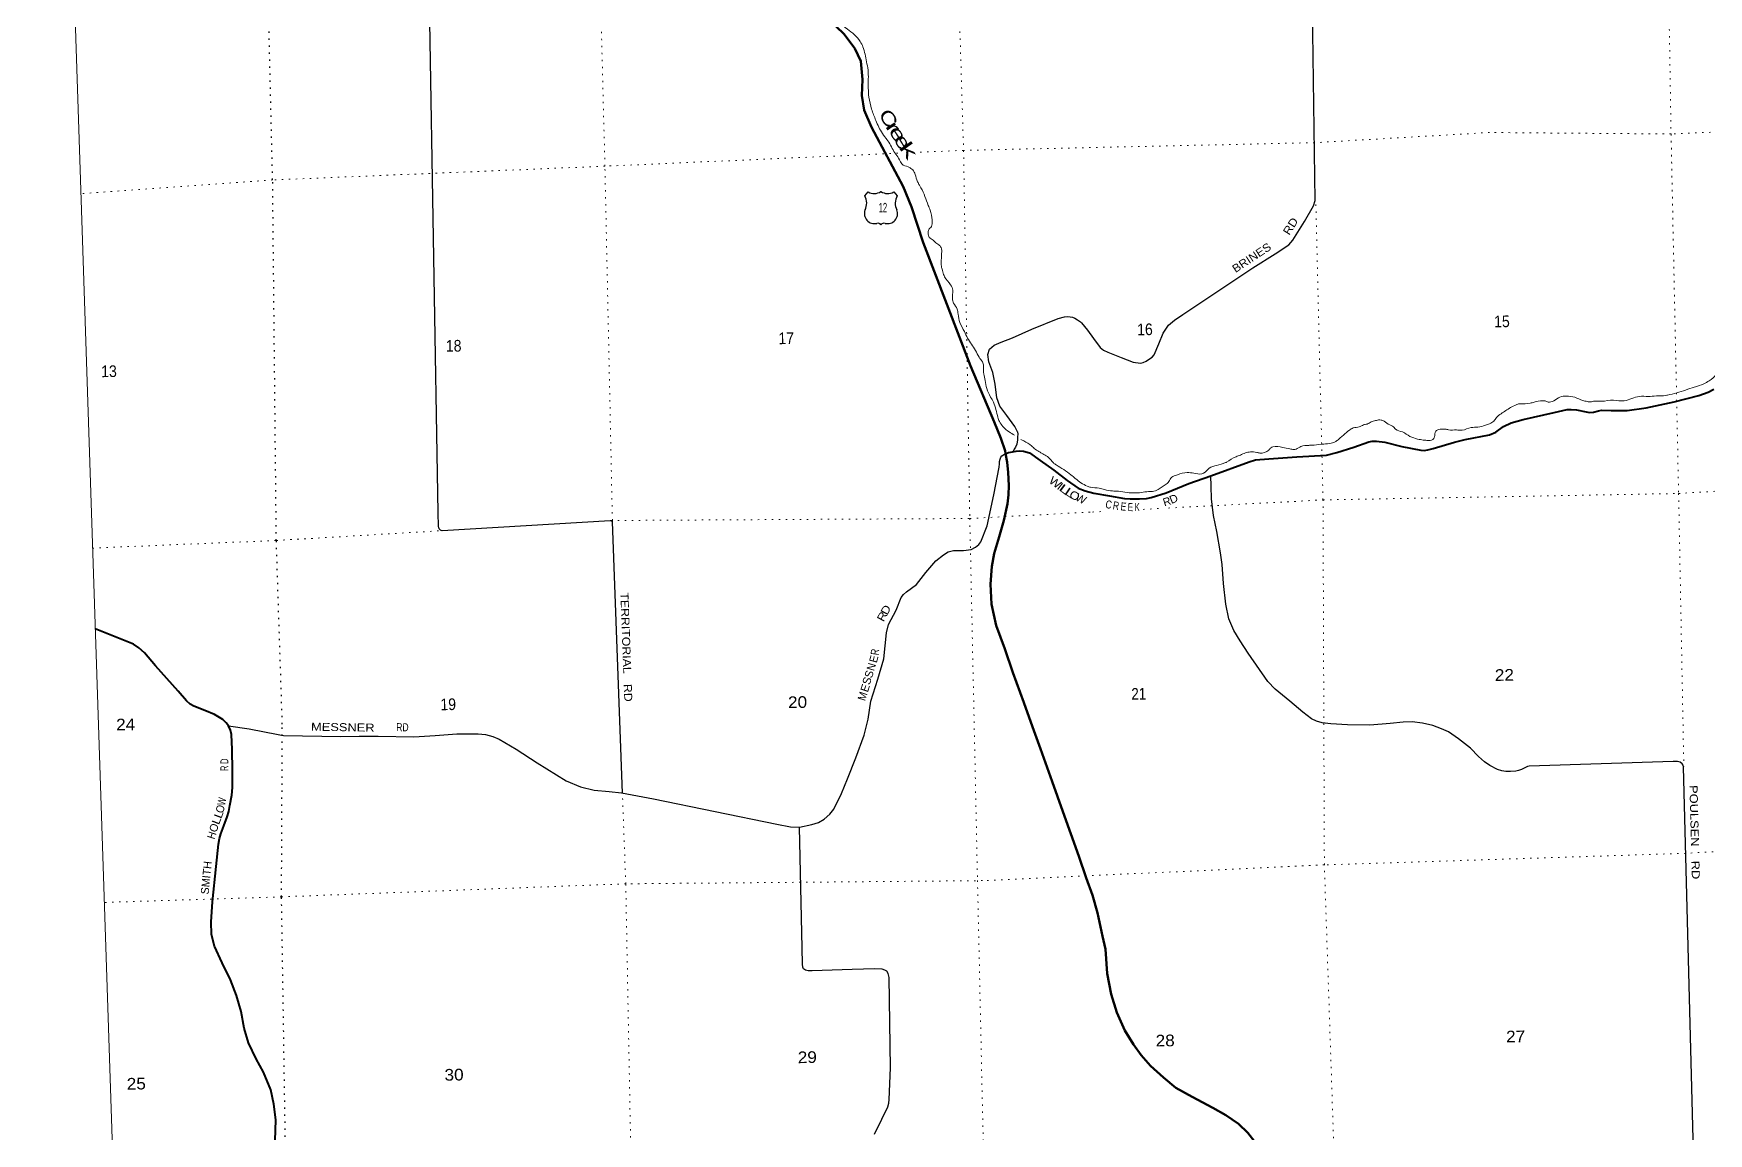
# Model space of a CAD drawing. Header units: feet. Extents: x 757852 to 1040949, y -536576 to -344549.
# Drawn here: x 757852 to 782970, y -389465 to -372965 of the extents above; entities that cross this region are included whole.
import ezdxf
from ezdxf.enums import TextEntityAlignment as Align

# ---------------------------------------------------------------- set-up
doc = ezdxf.new("R2010")
doc.units = ezdxf.units.FT
doc.header["$LTSCALE"] = 70
doc.linetypes.add('DOTTED', pattern=[1.5, 0.3, -1.2])
for name, color, linetype, lineweight in [('16', 7, 'Continuous', 25), ('20', 7, 'Continuous', 70), ('26', 7, 'Continuous', 40), ('29', 7, 'Continuous', 25), ('39', 7, 'Continuous', 13), ('4', 7, 'Continuous', 13), ('6', 7, 'DOTTED', 25), ('7', 7, 'DOTTED', 13)]:
    doc.layers.add(name, color=color, linetype=linetype, lineweight=lineweight)
for name, color, linetype in [('27', 7, 'Continuous'), ('30', 7, 'Continuous'), ('41', 7, 'Continuous')]:
    doc.layers.add(name, color=color, linetype=linetype)

msp = doc.modelspace()

# ---------------------------------------------------------------- linework, layer by layer
at = {"layer": '16'}
for p, q in [((770316.76, -375400.05), (770368.07, -375341.29)), ((770559.83, -375335.32), (770559.55, -375335.52)), ((770751.92, -375341.2), (770803.31, -375400.05))]:
    msp.add_line(p, q, dxfattribs=at)
for centre, radius, start, end in [((770123.78, -375510.68), 222.05, 332.97043, 29.75871), ((770459.15, -375183.63), 182.07, 239.97227, 303.45418), ((770660.93, -375184.13), 181.52, 236.33975, 300.08743), ((770660.92, -375183.63), 182.07, 236.54582, 236.59441), ((770996.28, -375510.68), 222.05, 150.24129, 207.02957), ((770462.97, -375665.58), 151.42, 159.09177, 283.81923), ((770657.09, -375665.58), 151.42, 256.18077, 20.90823)]:
    msp.add_arc(centre, radius, start, end, dxfattribs=at)
for centre, major_axis, start_param, end_param in [((770518.31, -375864.4), (-19.56, 51.67), 4.95877769, 6.28318531), ((770601.76, -375864.4), (19.56, 51.67), 0, 1.32637542)]:
    msp.add_ellipse(centre, major_axis=major_axis, ratio=0.929097, start_param=start_param, end_param=end_param, dxfattribs=at)
at = {"layer": '20'}
for points in [[(772427.95, -379263.27), (772421.14, -379224.28), (772359.66, -379035.18), (772257.4, -378790.16), (771902.77, -377947.56), (771192.1, -376100.01), (771020.23, -375566.73), (770892.39, -375257.63), (770417.19, -374370.07), (770310.4, -374116.84), (770274.43, -373894.53), (770284.39, -373657.36), (770257.49, -373378.65), (770165.87, -373189.43), (770009.58, -372977.23), (769774.75, -372752.32)], [(776203.25, -389632.55), (776059.59, -389456.67), (775922.05, -389319.87), (775733.83, -389188.51), (775537.36, -389081.77), (775225.51, -388914.9), (774983.31, -388778.03), (774795.48, -388625.45), (774601.96, -388448.92), (774461.7, -388287.01), (774349.48, -388129.83), (774218.75, -387919.02), (774095.26, -387648.31), (774011.61, -387376.71), (773949.71, -387064.71), (773929.17, -386701.29), (773879.89, -386504.28), (773807.45, -386157.04), (773730.95, -385888.01), (773637.94, -385628.19), (773529.67, -385303.63), (773286.09, -384633.09), (773128.61, -384184.38), (772954.11, -383695.33), (772834.48, -383363.45), (772700.29, -383000.18), (772535.69, -382548.92), (772418.04, -382196.67), (772287.44, -381845.3), (772219.46, -381527.1), (772200.23, -381224.82), (772220.72, -380957.28), (772257.07, -380766.57), (772330.4, -380516.68), (772403.78, -380267.8), (772455.3, -380021.41), (772473.28, -379882.56), (772475.28, -379743.78), (772467.52, -379550.01), (772450.63, -379393.29), (772427.95, -379263.27)]]:
    msp.add_lwpolyline(points, dxfattribs=at)
at = {"layer": '26'}
for points in [[(772427.95, -379263.27), (772448.17, -379257.57), (772470.45, -379251.28), (772534.71, -379237.79), (772587.28, -379230.17), (772635.96, -379224.83), (772697.05, -379227.75), (772785.27, -379254.67), (772949.5, -379369.53), (773150.79, -379512.66), (773354.36, -379671.83), (773516.95, -379783.5), (773621.35, -379826.39), (773753.26, -379861.76), (773986.91, -379901.91), (774212.46, -379938.18), (774296.75, -379943.83), (774435.48, -379944.37), (774541.67, -379939.68), (774613.92, -379927.23), (774835.59, -379855.11), (775176.57, -379714.65), (775505.96, -379600.5), (776082.71, -379389.69), (776174.61, -379361.99), (776375.17, -379346.48), (776798.36, -379315.06), (777239.7, -379287.35), (777395.71, -379250.51), (777651.37, -379169.77), (777876.88, -379087.55), (777928.06, -379078.37), (777989.17, -379077.57), (778113.99, -379095.5), (778370.1, -379157.35), (778654.22, -379212.69), (778706.52, -379217.82), (778758.32, -379211.3), (778841.68, -379189.9), (779162.26, -379093.45), (779318.23, -379054.6), (779686.53, -378983.97), (779780.26, -378946.2), (779897.29, -378861.83), (780010.79, -378805.64), (780188.64, -378754.36), (780654.8, -378651.91), (780848.81, -378606.38), (780912.24, -378602.98), (780989.48, -378611.98), (781134.59, -378641.61), (781183.73, -378651.42), (781243.11, -378645.76), (781317.79, -378623.26), (781367.09, -378615.5), (781511.75, -378619.02), (781750.76, -378620.92), (782035.19, -378577.84), (782455.41, -378490.24), (782823.26, -378393.5), (782965.04, -378346.87), (783049.24, -378301.83)], [(761475.71, -389569.89), (761484.42, -389260.43), (761456.24, -389023.92), (761408.33, -388807.84), (761301.41, -388546.58), (761191.47, -388343.62), (761076.89, -388104.59), (761008.8, -387882.82), (760964.38, -387636.55), (760893.9, -387392.74), (760807.5, -387157.24), (760680.67, -386906.36), (760563.88, -386655.32), (760518.67, -386479.35), (760515.41, -386290.62), (760538.32, -385988.95), (760589.44, -385459.85), (760623.84, -385125.85), (760641.57, -385041.78), (760659.31, -384970.59), (760703.45, -384851.33), (760755.73, -384713.68), (760778.56, -384634.78), (760796.55, -384544.43), (760824.22, -384387.67), (760834.04, -384272.64), (760837.67, -384017.51), (760830.25, -383704.32), (760820.32, -383477.54), (760804.84, -383415.51), (760777.98, -383351.73), (760742.88, -383306.23), (760691.93, -383252.8), (760568.18, -383180.63), (760420.55, -383120.91), (760256.75, -383055.46), (760201.02, -383025.73), (760146.91, -382975.01), (760021.88, -382828.54), (759681.96, -382448.8), (759513.94, -382254.87), (759432.32, -382179.96), (759349.07, -382127.17), (758777.7, -381893.88)]]:
    msp.add_lwpolyline(points, dxfattribs=at)
at = {"layer": '29'}
for points in [[(772606.71, -378939.62), (772567.18, -378859.96), (772449.9, -378697.29), (772345.05, -378556.51), (772298.7, -378430.78), (772275.09, -378226.32), (772237.94, -378052.23), (772176.88, -377888.59), (772162.93, -377778.37), (772189.65, -377697.57), (772256.9, -377638.16), (772364.62, -377596.13), (772532.16, -377528.96), (772821.08, -377397.44), (773218.04, -377241.95), (773314.37, -377216.9), (773360.06, -377209.37), (773395.56, -377212.51), (773431.41, -377219.83), (773464.95, -377235.68), (773506.75, -377259.33), (773551.36, -377290.05), (773566.58, -377306.23), (773654.81, -377415.17), (773747.37, -377542.11), (773848.1, -377676.94), (773899.18, -377715.38), (773961.78, -377747.28), (774163.93, -377824.13), (774343.86, -377893.32), (774450.54, -377907.54), (774491.66, -377899.71), (774535.55, -377877.76), (774572.17, -377857.24), (774627.71, -377822.17), (774657.29, -377785.47), (774724.71, -377619.61), (774792.21, -377457.77), (774870.51, -377339.93), (774963.58, -377264.01), (775086.6, -377177.53), (775249.43, -377070.27), (776138.94, -376480.49), (776470.65, -376267.88), (776677.19, -376133.77), (776736.21, -376062.45), (776912.19, -375786.26), (777046.69, -375550.95), (777073.42, -375470.16), (777020.29, -371864.51)], [(766683.05, -384358.39), (766533.24, -380290.52), (766525.35, -380274.75), (766497.19, -380273.62), (763982.44, -380422.64), (763965.62, -380418.99), (763954.65, -380413.87), (763944.41, -380405.09), (763934.53, -380392.29), (763928.32, -380378.76), (763925.75, -380357.18), (763917.92, -380154.25), (763789.78, -372496.24)], [(772606.71, -378939.62), (772611.53, -378974.39), (772608.36, -379014.19), (772606.67, -379059.85), (772596.03, -379126.35), (772576.26, -379170.2), (772558.82, -379200.73), (772539.79, -379239.47)], [(772333.95, -379467.57), (772337.2, -379422.27), (772339.3, -379384.68), (772346.48, -379348.77), (772357.06, -379320.73), (772370.93, -379298.54), (772395.11, -379282.72), (772423.17, -379264.62)], [(760777.98, -383351.73), (761087.99, -383394.58), (761520.19, -383481.97), (761601.84, -383496.16), (762461.6, -383509.42), (762734.67, -383506.71), (763021.84, -383505.77), (763556.15, -383512.6), (763875.19, -383497.05), (764200.01, -383467.33), (764519.4, -383471.85), (764628.84, -383480.19), (764740.01, -383509.44), (764834.01, -383548.76), (765089.68, -383701), (765406.48, -383904.41), (765838.92, -384176.11), (766053.36, -384266.8), (766259, -384313.46), (766482.27, -384333.7), (766667.35, -384352.6), (767146.94, -384446.74), (768999.03, -384824.46), (769204.58, -384865.09), (769337.22, -384870.83), (769523.31, -384831.46), (769621.57, -384801.14), (769708.7, -384751.94), (769794.19, -384675.33), (769852.66, -384598.82), (769969.13, -384365.83), (770059.68, -384143.34), (770184.77, -383827.86), (770309.48, -383490.29), (770367.56, -383248.27), (770407.12, -382980.47), (770511.9, -382651.28), (770605.04, -382346.39), (770644.46, -381954.07), (770672.42, -381829.06), (770789.21, -381614.14), (770862.24, -381424.09), (770896.28, -381378.74), (770941.09, -381338.37), (771093.81, -381227.27), (771233.34, -381050.13), (771384.91, -380872.77), (771495.85, -380784.49), (771568.65, -380741.69), (771608.24, -380727.61), (771645.39, -380721.66), (771798, -380721.03), (771914.2, -380704.96), (771975.33, -380671.47), (772027.99, -380627.58), (772058.79, -380587.98), (772155.04, -380347.31), (772253.52, -379885.67), (772333.95, -379467.57)], [(782761.17, -390317.45), (782597.03, -383966.9), (782587.53, -383937.64), (782575.09, -383920.82), (782545.83, -383896.68), (782504.31, -383884.09), (782438.02, -383883.23), (780280.43, -383956.67), (780256.82, -383959.58), (780233.42, -383968.35), (780164.74, -384002.85), (780120.77, -384018.82), (780079.08, -384027.6), (779998.62, -384034.91), (779928.29, -384033.05), (779869.07, -384022.71), (779805.27, -384003.04), (779689.76, -383942.77), (779608.49, -383887.94), (779520.81, -383811.13), (779402.18, -383686.64), (779222.45, -383543.93), (779072.58, -383439.28), (778965.6, -383392.98), (778838.03, -383346.92), (778679.46, -383311.87), (778523.73, -383288.09), (778393.3, -383294.36), (778194.82, -383313.85), (777889.97, -383337.2), (777556.56, -383334.93), (777305.29, -383321.19), (777178.46, -383303.3), (777091.05, -383280.32), (777014.77, -383243.87), (776886.52, -383143.65), (776690.88, -382978.32), (776470.87, -382797.35), (776360.44, -382682.77), (776066, -382262.06), (775948.31, -382075.3), (775851.25, -381920.32), (775775.96, -381746.89), (775733.97, -381524.67), (775694.47, -381214.05), (775675.49, -380929.18), (775650.4, -380754.87), (775594.63, -380432.48), (775546.34, -380194.31), (775515.94, -379945.78), (775510.61, -379753.07), (775505.96, -379600.5)], [(770460.95, -389474.86), (770571.54, -389250.01), (770660.71, -389063.69), (770679.98, -389009.84), (770684.97, -388956.83), (770702.86, -388480.52), (770681.48, -387125.18), (770666.35, -387063.18), (770645.72, -387031.4), (770619.15, -387013.64), (770578.91, -387000.42), (770466.38, -386996.34), (770127.09, -387002.21), (769527.01, -387024.63), (769470.76, -387023.59), (769427.29, -387014.76), (769397.97, -386994.72), (769386.73, -386969.7), (769384.68, -386922.65), (769380.52, -386681.7), (769337.22, -384870.83)]]:
    msp.add_lwpolyline(points, dxfattribs=at)
at = {"layer": '39'}
for points in [[(768736.67, -367409.71), (768733.21, -367441.91), (768668.45, -367645.88), (768659.52, -367710.3), (768659.25, -367810.73), (768669.77, -367838.67), (768704.49, -367872.21), (768718.82, -367888.03), (768848.28, -367942.03), (768901.07, -367975.26), (768929.83, -368012.92), (768932.12, -368028.95), (768932.32, -368041), (768922.91, -368077.31), (768845.58, -368134.89), (768722.01, -368189.24), (768666.76, -368246.43), (768641.88, -368317.16), (768635.03, -368385.56), (768650.05, -368441.54), (768670.78, -368479.34), (768764.69, -368568.1), (768831.81, -368617.15), (769033.2, -368766.31), (769051.65, -368788.09), (769061.93, -368801.97), (769125.83, -368897.27), (769142.93, -368957.23), (769150.17, -369027.4), (769149.72, -369234.28), (769148.79, -369296.56), (769099.54, -369468.13), (769090.5, -369526.53), (769101.37, -369574.54), (769199.92, -369699.37), (769210.48, -369729.32), (769220.42, -369839.61), (769201.9, -369930.31), (769129.73, -370170.56), (769126.06, -370190.71), (769074.66, -370354.28), (769075.5, -370402.47), (769092.8, -370474.47), (769116.14, -370546.38), (769159.72, -370627.97), (769202.92, -370687.48), (769241.72, -370724.97), (769274.67, -370772.6), (769354.22, -370843.53), (769397.52, -370909.06), (769404.52, -370965.18), (769400.23, -371065.67), (769365.68, -371158.66), (769346.13, -371189.12), (769340.34, -371203.28), (769274.09, -371320.92), (769257, -371377.45), (769257.41, -371401.54), (769278.11, -371553.83), (769312.18, -371665.71), (769345.96, -371761.53), (769393.52, -371841.05), (769437.42, -371940.71), (769485.5, -372050.35), (769522.36, -372091.89), (769569.16, -372127.23), (769594.19, -372181.03), (769604.82, -372214.99), (769612.5, -372311.26), (769654.6, -372423), (769660.9, -372438.96), (769764.54, -372625.97), (769817.91, -372693.33), (770056.41, -372898.09), (770248.39, -373083.56), (770289.96, -373165.19), (770344.03, -373389.2), (770366.26, -373513.34), (770370.55, -373645.83), (770379.31, -373920.83), (770420.58, -374100.88), (770483.72, -374268.5), (770581.47, -374463.64), (770653.44, -374560.81), (770663.72, -374574.69), (770769.26, -374755.64), (770824.82, -374833.01), (770894.91, -374938.24), (770989.93, -374974.76), (771010.28, -374990.48), (771036.77, -375012.11), (771072.07, -375079.79), (771110.08, -375187.59), (771137.12, -375241.35), (771159.86, -375279.12), (771268.87, -375544.36), (771298.22, -375616.15)], [(771298.22, -375616.15), (771328.82, -375760.23), (771327.58, -375804.44), (771325.85, -375820.54), (771316.5, -375860.87), (771292.82, -375885.38), (771269.53, -375931.98), (771270.53, -375990.2), (771285.18, -376024.09), (771297.4, -376033.92), (771329.86, -376053.45), (771370.71, -376092.91), (771429.66, -376134.07), (771460.47, -376173.71), (771470.09, -376265.93), (771464.35, -376398.58), (771469.65, -376472.81), (771484.63, -376526.77), (771488.89, -376540.76), (771514.27, -376614.63), (771604.68, -376733.58), (771636.25, -376817.39), (771630.33, -376940.01), (771649.62, -377009.97), (771703.34, -377097.41), (771716.7, -377173.5), (771745.02, -377301.55), (771811.62, -377436.98), (771857.45, -377532.59), (771977.15, -377719.32), (772033.12, -377820.78), (772080.51, -377890.26), (772099.66, -377952.19), (772099.83, -377962.23), (772101.73, -378072.66), (772121.5, -378170.73), (772145.63, -378288.81), (772204.1, -378418.35), (772247.61, -378495.93), (772313.76, -378721.74), (772336.92, -378783.6), (772388.43, -378859.03), (772480.22, -378941.8), (772562.29, -378990.37)], [(777056, -379142.05), (777199.72, -379122.92), (777311.97, -379110.94), (777379.78, -379083.66), (777425.4, -379050.73), (777613.53, -378896.85), (777643.4, -378882.27), (777731.5, -378866.69), (777797.23, -378835.43), (777849.22, -378822.48), (777908.93, -378791.32), (777976.88, -378772.07), (777992.87, -378767.78), (778018.87, -378761.3), (778061.06, -378762.58), (778107.55, -378779.86), (778188.86, -378836.7), (778231.33, -378854.04), (778278.34, -378901.43), (778379.45, -378941.86), (778493.05, -379008.18), (778608.22, -379048.37), (778692.82, -379062.98), (778745.12, -379068.1), (778837.26, -379054.45), (778860.7, -379015.89), (778879.32, -378931.21), (778893.16, -378918.92), (779007.32, -378900.88), (779021.38, -378900.64), (779071.74, -378909.81), (779192.27, -378911.74), (779274.65, -378914.34), (779410.55, -378875.84), (779512.83, -378868.04), (779624.84, -378842.01), (779686.7, -378818.84), (779752.26, -378777.54), (779789.54, -378726.69), (779858.84, -378669.25), (780001.83, -378576.4), (780085.42, -378532.78), (780135.37, -378517.86), (780147.42, -378517.65), (780295.91, -378511.07), (780355.86, -378493.96), (780480.03, -378473.74), (780520.21, -378475.06), (780564.69, -378492.36), (780604.85, -378491.67), (780788.09, -378404.15), (780840.33, -378405.25), (780965.11, -378421.17), (781084.47, -378471.33), (781148.95, -378484.27), (781180, -378492.05), (781226, -378485.05), (781303, -378481.05), (781365, -378481.05), (781544, -378466.05), (781707.08, -378474.63), (781818.92, -378438.55), (781934.87, -378408.43), (782065.41, -378408.18), (782187.8, -378402.05), (782330, -378394.05), (782356, -378389.05), (782494.25, -378354.58), (782755.86, -378269.72), (782901.59, -378219), (782981.13, -378173.44), (783085.91, -378077.23), (783138.87, -378004.01), (783178.78, -377989.26), (783200.76, -377982.86), (783264.41, -377947.61), (783421.98, -377884.64), (783673.31, -377785.89), (783785.57, -377773.91), (783894.64, -377693.7), (783955.26, -377610.78)], [(772658.29, -379056.85), (772701.45, -379076.56), (772817.2, -379150.88), (772874.32, -379202.11), (772947.39, -379247.05), (772967.67, -379258.75), (773101.84, -379352.83), (773144.9, -379404.31), (773187.62, -379435.71), (773409.08, -379584.52), (773474.3, -379639.63), (773653.01, -379755.04), (773703.52, -379772.24), (773832.25, -379784.08), (773910.96, -379806.82), (774029.8, -379826.86), (774124.26, -379831.25), (774251.12, -379851.15), (774367.7, -379857.17), (774379.75, -379856.96), (774600.28, -379835.08), (774630.39, -379834.56), (774716.2, -379802.95), (774839.32, -379722.49), (774865.08, -379701.96), (774908.07, -379632.93), (774973.66, -379593.64), (775007.62, -379583.01), (775151.65, -379550.39), (775252.24, -379560.7), (775370.9, -379570.7), (775398.83, -379560.18), (775483.91, -379486.4), (775593.61, -379442.33), (775725.45, -379401.89), (775743.38, -379393.55), (775884.57, -379312.78), (775950.41, -379287.54), (776024.17, -379256.14), (776100.22, -379240.76), (776194.75, -379249.17), (776241.1, -379258.41), (776374.89, -379213.92), (776408.46, -379181.21), (776438.3, -379164.63), (776585.07, -379174.14), (776691.89, -379196.4), (776750.25, -379203.42), (776784.31, -379198.82), (776857.9, -379157.37), (776974.13, -379143.31), (776994.18, -379140.96), (777056.45, -379141.89)]]:
    msp.add_spline(points, degree=3, dxfattribs=at)
at = {"layer": '4'}
for points in [[(1039242.56, -525836.22), (1018370.82, -526769.91), (986566.33, -528148.83), (954759.98, -529484.01), (922951.82, -530775.43), (891141.91, -532023.1), (859330.32, -533227.02), (827517.11, -534387.17), (795702.32, -535503.56), (763886.04, -536576.2), (757851.71, -353854.74), (789416.66, -352790.58), (820980.12, -351683.01), (852542.04, -350532.02), (884102.33, -349337.62), (915660.96, -348099.8), (947217.84, -346818.58), (978772.94, -345493.96), (1000559.5, -344549.37)], [(1039242.56, -525836.22), (1018370.82, -526769.91), (986566.33, -528148.83), (954759.98, -529484.01), (922951.82, -530775.43), (891141.91, -532023.1), (859330.32, -533227.02), (827517.11, -534387.17), (795702.32, -535503.56), (763886.04, -536576.2), (757851.71, -353854.74)]]:
    msp.add_lwpolyline(points, dxfattribs=at)
at = {"layer": '6'}
msp.add_lwpolyline([(761776.98, -397278.9), (761767.14, -396682.79), (761656.15, -391298.05), (761571.28, -385914.87), (761582.8, -383323.77), (761493.1, -380569.72), (761437.94, -375161.92), (761357.55, -371774.59)], dxfattribs=at)
at = {"layer": '7'}
for p, q in [((773730.24, -380142.8), (773938.75, -380131.84)), ((774490.38, -380102.86), (774761.43, -380088.62))]:
    msp.add_line(p, q, dxfattribs=at)
for points in [[(782114.17, -353040.63), (782238.01, -358256.87), (782141.33, -360988.02), (782214.41, -363593.72), (782318.04, -369016.75), (782408.16, -374472.15), (782521.3, -379864.89), (782599.71, -383966.15)], [(771486.52, -353400.39), (771628.33, -358552.69), (771703.95, -363982.23), (771636.19, -369366.04), (771798.83, -374717.76), (771892.11, -380239.38), (772007.92, -385670.24), (772123.66, -390980.58), (772261.27, -396394.99), (772378.17, -399127.67)], [(766533.43, -380292.8), (766532.63, -380269.74), (766420.84, -374955.31), (766282.88, -369637.31), (766323.08, -364169.61), (766276.78, -358693.37), (766149.21, -353579.21)], [(790150.3, -374116.02), (787722.12, -374247.76), (782408.16, -374472.15), (779684.59, -374450.15), (777060.45, -374602.73), (771798.83, -374717.76), (770931.05, -374756.08)], [(770812.7, -374761.32), (766420.84, -374955.31), (761437.94, -375161.92), (758562.17, -375368.14)], [(777652.38, -398949.89), (777571.21, -396170.67), (777388.04, -390793.2), (777209.24, -385435.74), (777189.07, -379961.06), (777081.18, -375466.22)], [(774871.33, -380082.84), (777189.07, -379961.06), (782521.3, -379864.89), (787881.64, -379535.26), (790335.31, -379493.68)], [(766508.44, -380269.88), (771892.11, -380239.38), (773730.24, -380142.8)], [(758737.73, -380683.61), (761493.1, -380569.72), (763976.9, -380421.87)], [(767055.17, -399305.86), (766955.83, -396530.86), (766833.96, -391098.11), (766733.11, -385719.21), (766683.05, -384358.39)], [(790522.14, -384924.72), (787969.45, -384972.62), (782624.48, -385261.82), (777209.24, -385435.74), (772082.26, -385671.75), (766733.11, -385719.21), (761571.28, -385914.87), (758913.27, -385999.01)]]:
    msp.add_lwpolyline(points, dxfattribs=at)

# ---------------------------------------------------------------- texts
at = {"layer": '16', "width": 0.6}
msp.add_text('12', height=140, dxfattribs=at).set_placement((770589.72, -375645.83), align=Align.CENTER)
at = {"layer": '27'}
for s, rotation, width, p in [('W', 323.627, 1.15, (773136.56, -379746.96)), ('I', 321.979, 1.15, (773209.6, -379803.96)), ('L', 323.226, 1.75, (773279.64, -379851.82)), ('L', 325.519, 1.65, (773359.95, -379903.97)), ('O', 329.351, 1.2, (773434.22, -379948.38)), ('C', 350.484, 0.8, (773965.52, -380088.65)), ('R', 350.865, 0.8, (774076.57, -380105.58)), ('E', 354.759, 0.8, (774191.87, -380120.49)), ('E', 357.411, 0.75, (774297.29, -380128.84)), ('K', 359.702, 0.65, (774402.17, -380127.66)), ('D', 22.32, 1.05, (774971.88, -380000.21)), ('D', 91.357, 0.65, (760773.11, -383880.27)), ('R', 91.357, 0.65, (760774.08, -383985.27)), ('O', 72.739, 0.95, (760709.27, -384614.04)), ('W', 77.99, 0.75, (760733.5, -384496.38)), ('L', 69.203, 1.25, (760651.19, -384791.78)), ('L', 69.203, 1.25, (760685.28, -384699.38)), ('H', 72.091, 0.9, (760581.18, -385010.17))]:
    msp.add_text(s, height=120, rotation=rotation, dxfattribs=dict(at, width=width)).set_placement(p, align=Align.CENTER)
for s, rotation, p in [('W', 333.388, (773532.85, -379997.23)), ('R', 18.021, (774866.11, -380041.94)), ('O', 69.69, (760613.69, -384899.83))]:
    msp.add_text(s, height=120, rotation=rotation, dxfattribs=at).set_placement(p, align=Align.CENTER)
msp.add_text('SMITH', height=120, rotation=84.481, dxfattribs=at).set_placement((760478.3, -385882.26))
at = {"layer": '30'}
for s, rotation, width, p in [('RD', 57.496, 1.15, (776681.28, -375999.79)), ('BRINES', 33.546, 1.1, (775877.95, -376558.66)), ('TERRITORIAL   RD', 272.109, 1.15, (766652.32, -381350.29)), ('MESSNER   ', 359.116, 1.2, (762013.12, -383422.49)), ('RD', 359.268, 0.8, (763290.92, -383429.2)), ('POULSEN    RD', 271.481, 1.2, (782684.13, -384240.61))]:
    msp.add_text(s, height=120, rotation=rotation, dxfattribs=dict(at, width=width)).set_placement(p)
for s, rotation, width, p in [('R', 61.48, 1.2, (770630.77, -381738.16)), ('D', 61.48, 1.2, (770684.9, -381638.54)), ('R', 81.762, 0.8, (770528.47, -382250.45)), ('N', 73.013, 0.95, (770472.87, -382482.17)), ('E', 72.344, 1.05, (770379.6, -382800.47)), ('S', 72.344, 1.05, (770406.82, -382692.37)), ('M', 72.344, 0.95, (770340.2, -382923.89))]:
    msp.add_text(s, height=120, rotation=rotation, dxfattribs=dict(at, width=width)).set_placement(p, align=Align.CENTER)
for s, rotation, p in [('E', 75.513, (770510.2, -382361.38)), ('S', 73.013, (770439.6, -382591.06))]:
    msp.add_text(s, height=120, rotation=rotation, dxfattribs=at).set_placement(p, align=Align.CENTER)
at = {"layer": '41'}
for s, rotation, width, p in [('C', 303.321, 1.4, (770588.35, -374291.48)), ('r', 303.818, 1.8, (770660.81, -374422.03)), ('e', 303.526, 1.6, (770732.26, -374527.54)), ('e', 301.287, 1.5, (770799.7, -374641.71)), ('k', 305.427, 1.85, (770892.55, -374774.72))]:
    msp.add_text(s, height=200, rotation=rotation, dxfattribs=dict(at, width=width)).set_placement(p, align=Align.CENTER)
at = {"layer": '7'}
for s, width, p in [('15', 0.9, (779756.41, -377372.75)), ('17', 0.9, (769023.42, -377625.75)), ('16', 0.9, (774403.21, -377492.61)), ('18', 0.9, (764036.95, -377739.03)), ('13', 0.9, (758868.24, -378120.59)), ('22', 1.1, (779767.28, -382676.16)), ('21', 0.85, (774316.8, -382959.1)), ('19', 0.9, (763954.97, -383116.07)), ('20', 1.1, (769167.82, -383084.23)), ('24', 1.1, (759092.22, -383419.03)), ('28', 1.1, (774680.51, -388159.59)), ('27', 1.1, (779935.49, -388099)), ('29', 1.1, (769313.95, -388410.12)), ('30', 1.1, (764016.71, -388672.38)), ('25', 1.1, (759251.47, -388806.95))]:
    msp.add_text(s, height=175, rotation=0.99, dxfattribs=dict(at, width=width)).set_placement(p)

doc.saveas('drawing.dxf')
